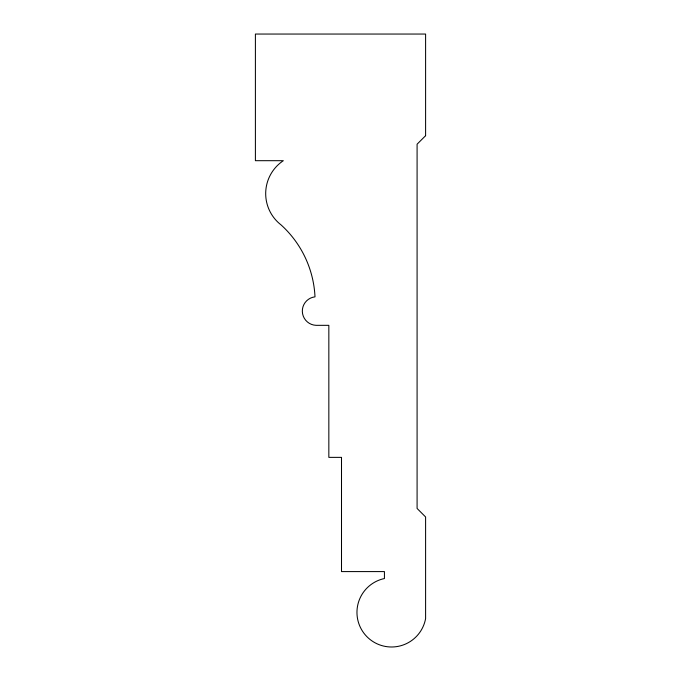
<?xml version="1.0" encoding="UTF-8"?>
<svg xmlns="http://www.w3.org/2000/svg" width="681" height="681" viewBox="0 0 681 681"><rect width="100%" height="100%" fill="white"/><g stroke="black" fill="none" stroke-linecap="round" stroke-linejoin="round"><path stroke-width="1.02" d="M425.599 135.698L417.087 144.202L417.087 508.452L425.599 516.964L425.599 618.603A34.603 34.603 0 0 1 389.787 646.95A34.603 34.603 0 0 1 357.065 615.088A34.603 34.603 0 0 1 384.433 578.535L384.433 571.589L341.504 571.589L341.504 457.368L328.838 457.368L328.838 325.331L316.078 325.331A14.301 14.301 0 0 1 302.338 311.583A14.301 14.301 0 0 1 314.997 296.839A103.623 103.623 0 0 0 280.981 224.841A39.532 39.532 0 0 1 283.339 160.69L255.401 160.69L255.401 34.05L425.599 34.05L425.599 135.698"/></g></svg>
